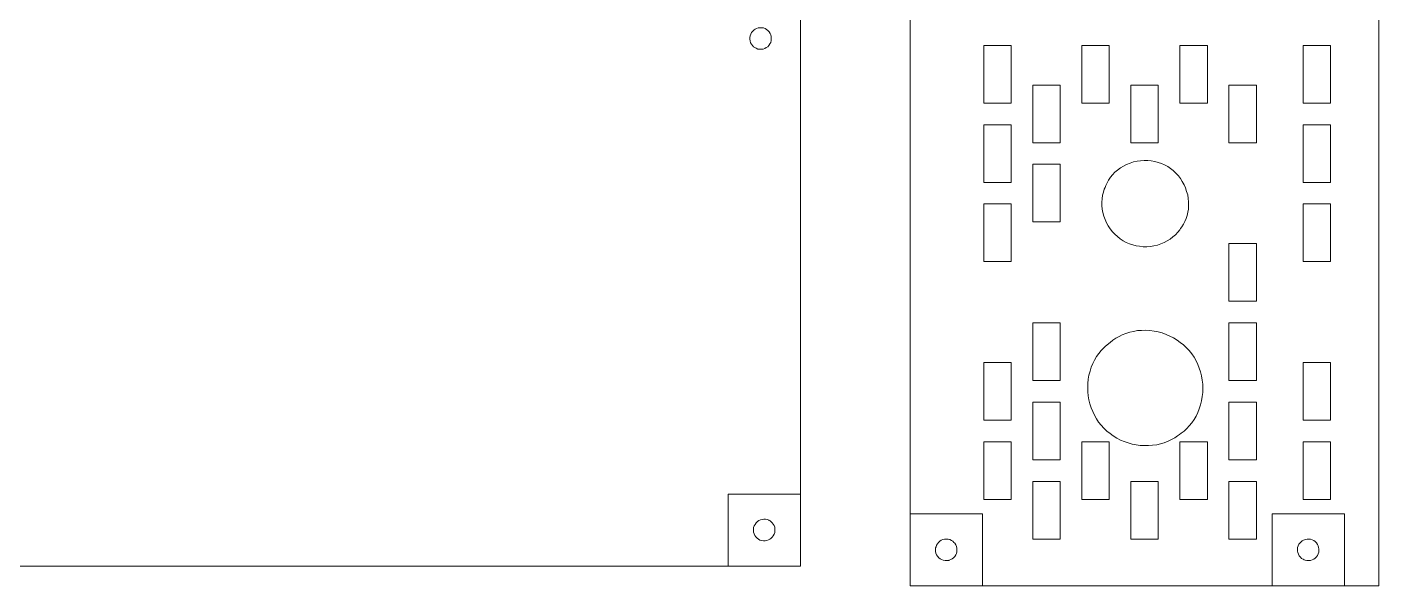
# Model space of a CAD drawing. Header units: millimetres. Extents: x -38 to 1265, y -860 to -429.
# Drawn here: x 298 to 485.5, y -750.2 to -672.7 of the extents above; entities that cross this region are included whole.
import ezdxf

# ---------------------------------------------------------------- set-up
doc = ezdxf.new("R2010")
doc.units = ezdxf.units.MM
doc.header["$MEASUREMENT"] = 0
doc.layers.add('layer 1', color=7, linetype='Continuous')

msp = doc.modelspace()

# ---------------------------------------------------------------- linework, layer by layer
at = {"layer": 'layer 1', "color": 250, "lineweight": 9}
for points, knots in [([(405.2625, -517.4875), (405.2625, -517.4875), (51.2625, -517.4875), (51.2625, -517.4875), (51.2625, -517.4875), (51.2625, -747.4875), (51.2625, -747.4875), (51.2625, -747.4875), (405.2625, -747.4875), (405.2625, -747.4875), (405.2625, -747.4875), (405.2625, -517.4875), (405.2625, -517.4875)], [0, 0, 0, 0, 0.25, 0.25, 0.25, 0.5, 0.5, 0.5, 0.75, 0.75, 0.75, 1, 1, 1, 1]), ([(420.5125, -750.2375), (420.5125, -750.2375), (485.5125, -750.2375), (485.5125, -750.2375), (485.5125, -750.2375), (485.5125, -520.2375), (485.5125, -520.2375), (485.5125, -520.2375), (420.5125, -520.2375), (420.5125, -520.2375), (420.5125, -520.2375), (420.5125, -750.2375), (420.5125, -750.2375)], [0, 0, 0, 0, 0.25, 0.25, 0.25, 0.5, 0.5, 0.5, 0.75, 0.75, 0.75, 1, 1, 1, 1]), ([(401.2375, -674.2625), (401.2375, -674.2625), (401.2375, -674.0125), (401.2375, -674.0125), (401.2375, -674.0125), (401.1624, -673.7875), (401.1624, -673.7875), (401.1624, -673.7875), (401.0625, -673.5625), (401.0625, -673.5625), (401.0625, -673.5625), (400.9375, -673.3625), (400.9375, -673.3625), (400.9375, -673.3625), (400.7624, -673.1625), (400.7624, -673.1625), (400.7624, -673.1625), (400.5874, -673.0125), (400.5874, -673.0125), (400.5874, -673.0125), (400.3625, -672.9125), (400.3625, -672.9125), (400.3625, -672.9125), (400.1375, -672.8125), (400.1375, -672.8125), (400.1375, -672.8125), (399.8875, -672.7875), (399.8875, -672.7875), (399.8875, -672.7875), (399.6375, -672.7875), (399.6375, -672.7875), (399.6375, -672.7875), (399.4125, -672.8125), (399.4125, -672.8125), (399.4125, -672.8125), (399.1625, -672.8875), (399.1625, -672.8875), (399.1625, -672.8875), (398.9874, -672.9875), (398.9874, -672.9875), (398.9874, -672.9875), (398.8375, -673.0875), (398.8375, -673.0875), (398.8375, -673.0875), (398.6625, -673.2625), (398.6625, -673.2625), (398.6625, -673.2625), (398.4875, -673.4375), (398.4875, -673.4375), (398.4875, -673.4375), (398.3874, -673.6625), (398.3874, -673.6625), (398.3874, -673.6625), (398.2875, -673.8875), (398.2875, -673.8875), (398.2875, -673.8875), (398.2625, -674.1375), (398.2625, -674.1375), (398.2625, -674.1375), (398.2625, -674.3875), (398.2625, -674.3875), (398.2625, -674.3875), (398.2875, -674.6125), (398.2875, -674.6125), (398.2875, -674.6125), (398.3625, -674.8625), (398.3625, -674.8625), (398.3625, -674.8625), (398.4875, -675.0625), (398.4875, -675.0625), (398.4875, -675.0625), (398.6125, -675.2625), (398.6125, -675.2625), (398.6125, -675.2625), (398.7874, -675.4375), (398.7874, -675.4375), (398.7874, -675.4375), (398.9625, -675.5375), (398.9625, -675.5375), (398.9625, -675.5375), (399.1375, -675.6375), (399.1375, -675.6375), (399.1375, -675.6375), (399.3625, -675.7375), (399.3625, -675.7375), (399.3625, -675.7375), (399.6125, -675.7625), (399.6125, -675.7625), (399.6125, -675.7625), (399.8625, -675.7625), (399.8625, -675.7625), (399.8625, -675.7625), (400.0875, -675.7375), (400.0875, -675.7375), (400.0875, -675.7375), (400.3375, -675.6625), (400.3375, -675.6625), (400.3375, -675.6625), (400.5375, -675.5375), (400.5375, -675.5375), (400.5375, -675.5375), (400.7375, -675.4125), (400.7375, -675.4125), (400.7375, -675.4125), (400.9125, -675.2375), (400.9125, -675.2375), (400.9125, -675.2375), (401.0375, -675.0125), (401.0375, -675.0125), (401.0375, -675.0125), (401.1624, -674.8125), (401.1624, -674.8125), (401.1624, -674.8125), (401.2125, -674.5625), (401.2125, -674.5625), (401.2125, -674.5625), (401.2375, -674.4125), (401.2375, -674.4125), (401.2375, -674.4125), (401.2375, -674.2625), (401.2375, -674.2625)], [0, 0, 0, 0, 0.025, 0.025, 0.025, 0.05, 0.05, 0.05, 0.075, 0.075, 0.075, 0.1, 0.1, 0.1, 0.125, 0.125, 0.125, 0.15, 0.15, 0.15, 0.175, 0.175, 0.175, 0.2, 0.2, 0.2, 0.225, 0.225, 0.225, 0.25, 0.25, 0.25, 0.275, 0.275, 0.275, 0.3, 0.3, 0.3, 0.325, 0.325, 0.325, 0.35, 0.35, 0.35, 0.375, 0.375, 0.375, 0.4, 0.4, 0.4, 0.425, 0.425, 0.425, 0.45, 0.45, 0.45, 0.475, 0.475, 0.475, 0.5, 0.5, 0.5, 0.525, 0.525, 0.525, 0.55, 0.55, 0.55, 0.575, 0.575, 0.575, 0.6, 0.6, 0.6, 0.625, 0.625, 0.625, 0.65, 0.65, 0.65, 0.675, 0.675, 0.675, 0.7, 0.7, 0.7, 0.725, 0.725, 0.725, 0.75, 0.75, 0.75, 0.775, 0.775, 0.775, 0.8, 0.8, 0.8, 0.825, 0.825, 0.825, 0.85, 0.85, 0.85, 0.875, 0.875, 0.875, 0.9, 0.9, 0.9, 0.925, 0.925, 0.925, 0.95, 0.95, 0.95, 0.975, 0.975, 0.975, 1, 1, 1, 1]), ([(434.5125, -683.2125), (434.5125, -683.2125), (434.5125, -675.2375), (434.5125, -675.2375), (434.5125, -675.2375), (430.7125, -675.2375), (430.7125, -675.2375), (430.7125, -675.2375), (430.7125, -675.2375), (430.7125, -675.2375), (430.7125, -675.2375), (430.7125, -683.2125), (430.7125, -683.2125), (430.7125, -683.2125), (430.7125, -683.2375), (430.7125, -683.2375), (430.7125, -683.2375), (434.4875, -683.2375), (434.4875, -683.2375), (434.4875, -683.2375), (434.5125, -683.2125), (434.5125, -683.2125)], [0, 0, 0, 0, 0.14285714, 0.14285714, 0.14285714, 0.28571429, 0.28571429, 0.28571429, 0.42857143, 0.42857143, 0.42857143, 0.57142857, 0.57142857, 0.57142857, 0.71428571, 0.71428571, 0.71428571, 0.85714286, 0.85714286, 0.85714286, 1, 1, 1, 1]), ([(444.3125, -675.2375), (444.3125, -675.2375), (444.3125, -675.2375), (444.3125, -675.2375), (444.3125, -675.2375), (444.3125, -683.2125), (444.3125, -683.2125), (444.3125, -683.2125), (444.3125, -683.2375), (444.3125, -683.2375), (444.3125, -683.2375), (448.0875, -683.2375), (448.0875, -683.2375), (448.0875, -683.2375), (448.1125, -683.2125), (448.1125, -683.2125), (448.1125, -683.2125), (448.1125, -675.2375), (448.1125, -675.2375), (448.1125, -675.2375), (444.3125, -675.2375), (444.3125, -675.2375)], [0, 0, 0, 0, 0.14285714, 0.14285714, 0.14285714, 0.28571429, 0.28571429, 0.28571429, 0.42857143, 0.42857143, 0.42857143, 0.57142857, 0.57142857, 0.57142857, 0.71428571, 0.71428571, 0.71428571, 0.85714286, 0.85714286, 0.85714286, 1, 1, 1, 1]), ([(461.7125, -675.2375), (461.7125, -675.2375), (457.9125, -675.2375), (457.9125, -675.2375), (457.9125, -675.2375), (457.9125, -675.2375), (457.9125, -675.2375), (457.9125, -675.2375), (457.9125, -683.2125), (457.9125, -683.2125), (457.9125, -683.2125), (457.9125, -683.2375), (457.9125, -683.2375), (457.9125, -683.2375), (461.6875, -683.2375), (461.6875, -683.2375), (461.6875, -683.2375), (461.7125, -683.2125), (461.7125, -683.2125), (461.7125, -683.2125), (461.7125, -675.2375), (461.7125, -675.2375)], [0, 0, 0, 0, 0.14285714, 0.14285714, 0.14285714, 0.28571429, 0.28571429, 0.28571429, 0.42857143, 0.42857143, 0.42857143, 0.57142857, 0.57142857, 0.57142857, 0.71428571, 0.71428571, 0.71428571, 0.85714286, 0.85714286, 0.85714286, 1, 1, 1, 1]), ([(478.7875, -683.2375), (478.7875, -683.2375), (478.8125, -683.2125), (478.8125, -683.2125), (478.8125, -683.2125), (478.8125, -675.2375), (478.8125, -675.2375), (478.8125, -675.2375), (475.0125, -675.2375), (475.0125, -675.2375), (475.0125, -675.2375), (475.0125, -675.2375), (475.0125, -675.2375), (475.0125, -675.2375), (475.0125, -683.2125), (475.0125, -683.2125), (475.0125, -683.2125), (475.0125, -683.2375), (475.0125, -683.2375), (475.0125, -683.2375), (478.7875, -683.2375), (478.7875, -683.2375)], [0, 0, 0, 0, 0.14285714, 0.14285714, 0.14285714, 0.28571429, 0.28571429, 0.28571429, 0.42857143, 0.42857143, 0.42857143, 0.57142857, 0.57142857, 0.57142857, 0.71428571, 0.71428571, 0.71428571, 0.85714286, 0.85714286, 0.85714286, 1, 1, 1, 1]), ([(437.5125, -680.7375), (437.5125, -680.7375), (437.5125, -680.7375), (437.5125, -680.7375), (437.5125, -680.7375), (437.5125, -688.7125), (437.5125, -688.7125), (437.5125, -688.7125), (437.5125, -688.7375), (437.5125, -688.7375), (437.5125, -688.7375), (441.3125, -688.7375), (441.3125, -688.7375), (441.3125, -688.7375), (441.3125, -680.7375), (441.3125, -680.7375), (441.3125, -680.7375), (441.2875, -680.7375), (441.2875, -680.7375), (441.2875, -680.7375), (437.5125, -680.7375), (437.5125, -680.7375)], [0, 0, 0, 0, 0.14285714, 0.14285714, 0.14285714, 0.28571429, 0.28571429, 0.28571429, 0.42857143, 0.42857143, 0.42857143, 0.57142857, 0.57142857, 0.57142857, 0.71428571, 0.71428571, 0.71428571, 0.85714286, 0.85714286, 0.85714286, 1, 1, 1, 1]), ([(454.9125, -688.7375), (454.9125, -688.7375), (454.9125, -680.7375), (454.9125, -680.7375), (454.9125, -680.7375), (454.8875, -680.7375), (454.8875, -680.7375), (454.8875, -680.7375), (451.1125, -680.7375), (451.1125, -680.7375), (451.1125, -680.7375), (451.1125, -680.7375), (451.1125, -680.7375), (451.1125, -680.7375), (451.1125, -688.7125), (451.1125, -688.7125), (451.1125, -688.7125), (451.1125, -688.7375), (451.1125, -688.7375), (451.1125, -688.7375), (454.9125, -688.7375), (454.9125, -688.7375)], [0, 0, 0, 0, 0.14285714, 0.14285714, 0.14285714, 0.28571429, 0.28571429, 0.28571429, 0.42857143, 0.42857143, 0.42857143, 0.57142857, 0.57142857, 0.57142857, 0.71428571, 0.71428571, 0.71428571, 0.85714286, 0.85714286, 0.85714286, 1, 1, 1, 1]), ([(468.5125, -680.7375), (468.5125, -680.7375), (468.4875, -680.7375), (468.4875, -680.7375), (468.4875, -680.7375), (464.7125, -680.7375), (464.7125, -680.7375), (464.7125, -680.7375), (464.7125, -680.7375), (464.7125, -680.7375), (464.7125, -680.7375), (464.7125, -688.7125), (464.7125, -688.7125), (464.7125, -688.7125), (464.7125, -688.7375), (464.7125, -688.7375), (464.7125, -688.7375), (468.5125, -688.7375), (468.5125, -688.7375), (468.5125, -688.7375), (468.5125, -680.7375), (468.5125, -680.7375)], [0, 0, 0, 0, 0.14285714, 0.14285714, 0.14285714, 0.28571429, 0.28571429, 0.28571429, 0.42857143, 0.42857143, 0.42857143, 0.57142857, 0.57142857, 0.57142857, 0.71428571, 0.71428571, 0.71428571, 0.85714286, 0.85714286, 0.85714286, 1, 1, 1, 1]), ([(430.7125, -686.2375), (430.7125, -686.2375), (430.7125, -686.2375), (430.7125, -686.2375), (430.7125, -686.2375), (430.7125, -694.2125), (430.7125, -694.2125), (430.7125, -694.2125), (430.7125, -694.2375), (430.7125, -694.2375), (430.7125, -694.2375), (434.4875, -694.2375), (434.4875, -694.2375), (434.4875, -694.2375), (434.5125, -694.2125), (434.5125, -694.2125), (434.5125, -694.2125), (434.5125, -686.2375), (434.5125, -686.2375), (434.5125, -686.2375), (430.7125, -686.2375), (430.7125, -686.2375)], [0, 0, 0, 0, 0.14285714, 0.14285714, 0.14285714, 0.28571429, 0.28571429, 0.28571429, 0.42857143, 0.42857143, 0.42857143, 0.57142857, 0.57142857, 0.57142857, 0.71428571, 0.71428571, 0.71428571, 0.85714286, 0.85714286, 0.85714286, 1, 1, 1, 1]), ([(478.7875, -694.2375), (478.7875, -694.2375), (478.8125, -694.2125), (478.8125, -694.2125), (478.8125, -694.2125), (478.8125, -686.2375), (478.8125, -686.2375), (478.8125, -686.2375), (475.0125, -686.2375), (475.0125, -686.2375), (475.0125, -686.2375), (475.0125, -686.2375), (475.0125, -686.2375), (475.0125, -686.2375), (475.0125, -694.2125), (475.0125, -694.2125), (475.0125, -694.2125), (475.0125, -694.2375), (475.0125, -694.2375), (475.0125, -694.2375), (478.7875, -694.2375), (478.7875, -694.2375)], [0, 0, 0, 0, 0.14285714, 0.14285714, 0.14285714, 0.28571429, 0.28571429, 0.28571429, 0.42857143, 0.42857143, 0.42857143, 0.57142857, 0.57142857, 0.57142857, 0.71428571, 0.71428571, 0.71428571, 0.85714286, 0.85714286, 0.85714286, 1, 1, 1, 1]), ([(437.5125, -699.7125), (437.5125, -699.7125), (437.5125, -699.7375), (437.5125, -699.7375), (437.5125, -699.7375), (441.3125, -699.7375), (441.3125, -699.7375), (441.3125, -699.7375), (441.3125, -691.7375), (441.3125, -691.7375), (441.3125, -691.7375), (441.2875, -691.7375), (441.2875, -691.7375), (441.2875, -691.7375), (437.5125, -691.7375), (437.5125, -691.7375), (437.5125, -691.7375), (437.5125, -691.7375), (437.5125, -691.7375), (437.5125, -691.7375), (437.5125, -699.7125), (437.5125, -699.7125)], [0, 0, 0, 0, 0.14285714, 0.14285714, 0.14285714, 0.28571429, 0.28571429, 0.28571429, 0.42857143, 0.42857143, 0.42857143, 0.57142857, 0.57142857, 0.57142857, 0.71428571, 0.71428571, 0.71428571, 0.85714286, 0.85714286, 0.85714286, 1, 1, 1, 1]), ([(458.1625, -700.3875), (458.1625, -700.3875), (458.3875, -700.0375), (458.3875, -700.0375), (458.3875, -700.0375), (458.5875, -699.6625), (458.5875, -699.6625), (458.5875, -699.6625), (458.7625, -699.2625), (458.7625, -699.2625), (458.7625, -699.2625), (458.9125, -698.8375), (458.9125, -698.8375), (458.9125, -698.8375), (459.0125, -698.3875), (459.0125, -698.3875), (459.0125, -698.3875), (459.0875, -697.9375), (459.0875, -697.9375), (459.0875, -697.9375), (459.1125, -697.4625), (459.1125, -697.4625), (459.1125, -697.4625), (459.1125, -696.9625), (459.1125, -696.9625), (459.1125, -696.9625), (459.0625, -696.4625), (459.0625, -696.4625), (459.0625, -696.4625), (458.9875, -695.9875), (458.9875, -695.9875), (458.9875, -695.9875), (458.8375, -695.4875), (458.8375, -695.4875), (458.8375, -695.4875), (458.6875, -695.0125), (458.6875, -695.0125), (458.6875, -695.0125), (458.4875, -694.5625), (458.4875, -694.5625), (458.4875, -694.5625), (458.2375, -694.1125), (458.2375, -694.1125), (458.2375, -694.1125), (457.9875, -693.7125), (457.9875, -693.7125), (457.9875, -693.7125), (457.6875, -693.3125), (457.6875, -693.3125), (457.6875, -693.3125), (457.3375, -692.9625), (457.3375, -692.9625), (457.3375, -692.9625), (456.9875, -692.6125), (456.9875, -692.6125), (456.9875, -692.6125), (456.6125, -692.3125), (456.6125, -692.3125), (456.6125, -692.3125), (456.2125, -692.0375), (456.2125, -692.0375), (456.2125, -692.0375), (455.7875, -691.8125), (455.7875, -691.8125), (455.7875, -691.8125), (455.3375, -691.6125), (455.3375, -691.6125), (455.3375, -691.6125), (454.8875, -691.4625), (454.8875, -691.4625), (454.8875, -691.4625), (454.4125, -691.3375), (454.4125, -691.3375), (454.4125, -691.3375), (453.9375, -691.2375), (453.9375, -691.2375), (453.9375, -691.2375), (453.4375, -691.1875), (453.4375, -691.1875), (453.4375, -691.1875), (452.9625, -691.1875), (452.9625, -691.1875), (452.9625, -691.1875), (452.4625, -691.2375), (452.4625, -691.2375), (452.4625, -691.2375), (451.9625, -691.3125), (451.9625, -691.3125), (451.9625, -691.3125), (451.4625, -691.4125), (451.4625, -691.4125), (451.4625, -691.4125), (450.9875, -691.5625), (450.9875, -691.5625), (450.9875, -691.5625), (450.5125, -691.7625), (450.5125, -691.7625), (450.5125, -691.7625), (450.0875, -691.9875), (450.0875, -691.9875), (450.0875, -691.9875), (449.6625, -692.2375), (449.6625, -692.2375), (449.6625, -692.2375), (449.2625, -692.5375), (449.2625, -692.5375), (449.2625, -692.5375), (448.8875, -692.8375), (448.8875, -692.8375), (448.8875, -692.8375), (448.5625, -693.1875), (448.5625, -693.1875), (448.5625, -693.1875), (448.2625, -693.5375), (448.2625, -693.5375), (448.2625, -693.5375), (448.0125, -693.9125), (448.0125, -693.9125), (448.0125, -693.9125), (447.8125, -694.2875), (447.8125, -694.2875), (447.8125, -694.2875), (447.6375, -694.6875), (447.6375, -694.6875), (447.6375, -694.6875), (447.5375, -694.9375), (447.5375, -694.9375), (447.5375, -694.9375), (447.4125, -695.1875), (447.4125, -695.1875), (447.4125, -695.1875), (447.2875, -695.6125), (447.2875, -695.6125), (447.2875, -695.6125), (447.1875, -696.0375), (447.1875, -696.0375), (447.1875, -696.0375), (447.1125, -696.5125), (447.1125, -696.5125), (447.1125, -696.5125), (447.0875, -696.9875), (447.0875, -696.9875), (447.0875, -696.9875), (447.0875, -697.4625), (447.0875, -697.4625), (447.0875, -697.4625), (447.1375, -697.9625), (447.1375, -697.9625), (447.1375, -697.9625), (447.2375, -698.4375), (447.2375, -698.4375), (447.2375, -698.4375), (447.3625, -698.9125), (447.3625, -698.9125), (447.3625, -698.9125), (447.5375, -699.3875), (447.5375, -699.3875), (447.5375, -699.3875), (447.7375, -699.8375), (447.7375, -699.8375), (447.7375, -699.8375), (447.9625, -700.2625), (447.9625, -700.2625), (447.9625, -700.2625), (448.2375, -700.6875), (448.2375, -700.6875), (448.2375, -700.6875), (448.5375, -701.0875), (448.5375, -701.0875), (448.5375, -701.0875), (448.8875, -701.4375), (448.8875, -701.4375), (448.8875, -701.4375), (449.2375, -701.7625), (449.2375, -701.7625), (449.2375, -701.7625), (449.6375, -702.0625), (449.6375, -702.0625), (449.6375, -702.0625), (450.0375, -702.3375), (450.0375, -702.3375), (450.0375, -702.3375), (450.4625, -702.5625), (450.4625, -702.5625), (450.4625, -702.5625), (450.9125, -702.7625), (450.9125, -702.7625), (450.9125, -702.7625), (451.3625, -702.9125), (451.3625, -702.9125), (451.3625, -702.9125), (451.8375, -703.0375), (451.8375, -703.0375), (451.8375, -703.0375), (452.3125, -703.1125), (452.3125, -703.1125), (452.3125, -703.1125), (452.8125, -703.1625), (452.8125, -703.1625), (452.8125, -703.1625), (453.3125, -703.1625), (453.3125, -703.1625), (453.3125, -703.1625), (453.8125, -703.1375), (453.8125, -703.1375), (453.8125, -703.1375), (454.2875, -703.0375), (454.2875, -703.0375), (454.2875, -703.0375), (454.7875, -702.9375), (454.7875, -702.9375), (454.7875, -702.9375), (455.2625, -702.7875), (455.2625, -702.7875), (455.2625, -702.7875), (455.7125, -702.5875), (455.7125, -702.5875), (455.7125, -702.5875), (456.1375, -702.3625), (456.1375, -702.3625), (456.1375, -702.3625), (456.5625, -702.1125), (456.5625, -702.1125), (456.5625, -702.1125), (456.9375, -701.8125), (456.9375, -701.8125), (456.9375, -701.8125), (457.2875, -701.5125), (457.2875, -701.5125), (457.2875, -701.5125), (457.6125, -701.1625), (457.6125, -701.1625), (457.6125, -701.1625), (457.8875, -700.8125), (457.8875, -700.8125), (457.8875, -700.8125), (457.9875, -700.6625), (457.9875, -700.6625), (457.9875, -700.6625), (458.1625, -700.3875), (458.1625, -700.3875)], [0, 0, 0, 0, 0.0125, 0.0125, 0.0125, 0.025, 0.025, 0.025, 0.0375, 0.0375, 0.0375, 0.05, 0.05, 0.05, 0.0625, 0.0625, 0.0625, 0.075, 0.075, 0.075, 0.0875, 0.0875, 0.0875, 0.1, 0.1, 0.1, 0.1125, 0.1125, 0.1125, 0.125, 0.125, 0.125, 0.1375, 0.1375, 0.1375, 0.15, 0.15, 0.15, 0.1625, 0.1625, 0.1625, 0.175, 0.175, 0.175, 0.1875, 0.1875, 0.1875, 0.2, 0.2, 0.2, 0.2125, 0.2125, 0.2125, 0.225, 0.225, 0.225, 0.2375, 0.2375, 0.2375, 0.25, 0.25, 0.25, 0.2625, 0.2625, 0.2625, 0.275, 0.275, 0.275, 0.2875, 0.2875, 0.2875, 0.3, 0.3, 0.3, 0.3125, 0.3125, 0.3125, 0.325, 0.325, 0.325, 0.3375, 0.3375, 0.3375, 0.35, 0.35, 0.35, 0.3625, 0.3625, 0.3625, 0.375, 0.375, 0.375, 0.3875, 0.3875, 0.3875, 0.4, 0.4, 0.4, 0.4125, 0.4125, 0.4125, 0.425, 0.425, 0.425, 0.4375, 0.4375, 0.4375, 0.45, 0.45, 0.45, 0.4625, 0.4625, 0.4625, 0.475, 0.475, 0.475, 0.4875, 0.4875, 0.4875, 0.5, 0.5, 0.5, 0.5125, 0.5125, 0.5125, 0.525, 0.525, 0.525, 0.5375, 0.5375, 0.5375, 0.55, 0.55, 0.55, 0.5625, 0.5625, 0.5625, 0.575, 0.575, 0.575, 0.5875, 0.5875, 0.5875, 0.6, 0.6, 0.6, 0.6125, 0.6125, 0.6125, 0.625, 0.625, 0.625, 0.6375, 0.6375, 0.6375, 0.65, 0.65, 0.65, 0.6625, 0.6625, 0.6625, 0.675, 0.675, 0.675, 0.6875, 0.6875, 0.6875, 0.7, 0.7, 0.7, 0.7125, 0.7125, 0.7125, 0.725, 0.725, 0.725, 0.7375, 0.7375, 0.7375, 0.75, 0.75, 0.75, 0.7625, 0.7625, 0.7625, 0.775, 0.775, 0.775, 0.7875, 0.7875, 0.7875, 0.8, 0.8, 0.8, 0.8125, 0.8125, 0.8125, 0.825, 0.825, 0.825, 0.8375, 0.8375, 0.8375, 0.85, 0.85, 0.85, 0.8625, 0.8625, 0.8625, 0.875, 0.875, 0.875, 0.8875, 0.8875, 0.8875, 0.9, 0.9, 0.9, 0.9125, 0.9125, 0.9125, 0.925, 0.925, 0.925, 0.9375, 0.9375, 0.9375, 0.95, 0.95, 0.95, 0.9625, 0.9625, 0.9625, 0.975, 0.975, 0.975, 0.9875, 0.9875, 0.9875, 1, 1, 1, 1]), ([(434.5125, -697.2375), (434.5125, -697.2375), (430.7125, -697.2375), (430.7125, -697.2375), (430.7125, -697.2375), (430.7125, -697.2375), (430.7125, -697.2375), (430.7125, -697.2375), (430.7125, -705.2125), (430.7125, -705.2125), (430.7125, -705.2125), (430.7125, -705.2375), (430.7125, -705.2375), (430.7125, -705.2375), (434.4875, -705.2375), (434.4875, -705.2375), (434.4875, -705.2375), (434.5125, -705.2125), (434.5125, -705.2125), (434.5125, -705.2125), (434.5125, -697.2375), (434.5125, -697.2375)], [0, 0, 0, 0, 0.14285714, 0.14285714, 0.14285714, 0.28571429, 0.28571429, 0.28571429, 0.42857143, 0.42857143, 0.42857143, 0.57142857, 0.57142857, 0.57142857, 0.71428571, 0.71428571, 0.71428571, 0.85714286, 0.85714286, 0.85714286, 1, 1, 1, 1]), ([(478.8125, -705.2125), (478.8125, -705.2125), (478.8125, -697.2375), (478.8125, -697.2375), (478.8125, -697.2375), (475.0125, -697.2375), (475.0125, -697.2375), (475.0125, -697.2375), (475.0125, -697.2375), (475.0125, -697.2375), (475.0125, -697.2375), (475.0125, -705.2125), (475.0125, -705.2125), (475.0125, -705.2125), (475.0125, -705.2375), (475.0125, -705.2375), (475.0125, -705.2375), (478.7875, -705.2375), (478.7875, -705.2375), (478.7875, -705.2375), (478.8125, -705.2125), (478.8125, -705.2125)], [0, 0, 0, 0, 0.14285714, 0.14285714, 0.14285714, 0.28571429, 0.28571429, 0.28571429, 0.42857143, 0.42857143, 0.42857143, 0.57142857, 0.57142857, 0.57142857, 0.71428571, 0.71428571, 0.71428571, 0.85714286, 0.85714286, 0.85714286, 1, 1, 1, 1]), ([(464.7125, -710.7125), (464.7125, -710.7125), (464.7125, -710.7375), (464.7125, -710.7375), (464.7125, -710.7375), (468.5125, -710.7375), (468.5125, -710.7375), (468.5125, -710.7375), (468.5125, -702.7375), (468.5125, -702.7375), (468.5125, -702.7375), (468.4875, -702.7375), (468.4875, -702.7375), (468.4875, -702.7375), (464.7125, -702.7375), (464.7125, -702.7375), (464.7125, -702.7375), (464.7125, -702.7375), (464.7125, -702.7375), (464.7125, -702.7375), (464.7125, -710.7125), (464.7125, -710.7125)], [0, 0, 0, 0, 0.14285714, 0.14285714, 0.14285714, 0.28571429, 0.28571429, 0.28571429, 0.42857143, 0.42857143, 0.42857143, 0.57142857, 0.57142857, 0.57142857, 0.71428571, 0.71428571, 0.71428571, 0.85714286, 0.85714286, 0.85714286, 1, 1, 1, 1]), ([(441.3125, -721.7375), (441.3125, -721.7375), (441.3125, -713.7375), (441.3125, -713.7375), (441.3125, -713.7375), (441.2875, -713.7375), (441.2875, -713.7375), (441.2875, -713.7375), (437.5125, -713.7375), (437.5125, -713.7375), (437.5125, -713.7375), (437.5125, -713.7375), (437.5125, -713.7375), (437.5125, -713.7375), (437.5125, -721.7125), (437.5125, -721.7125), (437.5125, -721.7125), (437.5125, -721.7375), (437.5125, -721.7375), (437.5125, -721.7375), (441.3125, -721.7375), (441.3125, -721.7375)], [0, 0, 0, 0, 0.14285714, 0.14285714, 0.14285714, 0.28571429, 0.28571429, 0.28571429, 0.42857143, 0.42857143, 0.42857143, 0.57142857, 0.57142857, 0.57142857, 0.71428571, 0.71428571, 0.71428571, 0.85714286, 0.85714286, 0.85714286, 1, 1, 1, 1]), ([(464.7125, -713.7375), (464.7125, -713.7375), (464.7125, -721.7125), (464.7125, -721.7125), (464.7125, -721.7125), (464.7125, -721.7375), (464.7125, -721.7375), (464.7125, -721.7375), (468.5125, -721.7375), (468.5125, -721.7375), (468.5125, -721.7375), (468.5125, -713.7375), (468.5125, -713.7375), (468.5125, -713.7375), (468.4875, -713.7375), (468.4875, -713.7375), (468.4875, -713.7375), (464.7125, -713.7375), (464.7125, -713.7375), (464.7125, -713.7375), (464.7125, -713.7375), (464.7125, -713.7375)], [0, 0, 0, 0, 0.14285714, 0.14285714, 0.14285714, 0.28571429, 0.28571429, 0.28571429, 0.42857143, 0.42857143, 0.42857143, 0.57142857, 0.57142857, 0.57142857, 0.71428571, 0.71428571, 0.71428571, 0.85714286, 0.85714286, 0.85714286, 1, 1, 1, 1]), ([(448.2125, -716.4375), (448.2125, -716.4375), (448.5875, -716.1375), (448.5875, -716.1375), (448.5875, -716.1375), (449.0125, -715.8625), (449.0125, -715.8625), (449.0125, -715.8625), (449.4625, -715.6125), (449.4625, -715.6125), (449.4625, -715.6125), (449.9125, -715.3875), (449.9125, -715.3875), (449.9125, -715.3875), (450.4125, -715.1875), (450.4125, -715.1875), (450.4125, -715.1875), (450.9375, -715.0375), (450.9375, -715.0375), (450.9375, -715.0375), (451.4875, -714.9125), (451.4875, -714.9125), (451.4875, -714.9125), (452.0375, -714.8125), (452.0375, -714.8125), (452.0375, -714.8125), (452.5875, -714.7875), (452.5875, -714.7875), (452.5875, -714.7875), (453.1625, -714.7625), (453.1625, -714.7625), (453.1625, -714.7625), (453.7375, -714.8125), (453.7375, -714.8125), (453.7375, -714.8125), (454.3125, -714.8875), (454.3125, -714.8875), (454.3125, -714.8875), (454.8875, -714.9875), (454.8875, -714.9875), (454.8875, -714.9875), (455.4375, -715.1375), (455.4375, -715.1375), (455.4375, -715.1375), (455.9875, -715.3375), (455.9875, -715.3375), (455.9875, -715.3375), (456.5125, -715.5625), (456.5125, -715.5625), (456.5125, -715.5625), (457.0125, -715.8125), (457.0125, -715.8125), (457.0125, -715.8125), (457.5125, -716.1125), (457.5125, -716.1125), (457.5125, -716.1125), (457.9625, -716.4375), (457.9625, -716.4375), (457.9625, -716.4375), (458.4125, -716.7875), (458.4125, -716.7875), (458.4125, -716.7875), (458.8125, -717.1875), (458.8125, -717.1875), (458.8125, -717.1875), (459.1875, -717.5875), (459.1875, -717.5875), (459.1875, -717.5875), (459.5375, -718.0375), (459.5375, -718.0375), (459.5375, -718.0375), (459.8625, -718.4875), (459.8625, -718.4875), (459.8625, -718.4875), (460.1375, -718.9875), (460.1375, -718.9875), (460.1375, -718.9875), (460.3875, -719.4875), (460.3875, -719.4875), (460.3875, -719.4875), (460.5875, -720.0125), (460.5875, -720.0125), (460.5875, -720.0125), (460.7625, -720.5375), (460.7625, -720.5375), (460.7625, -720.5375), (460.9125, -721.0875), (460.9125, -721.0875), (460.9125, -721.0875), (461.0125, -721.6625), (461.0125, -721.6625), (461.0125, -721.6625), (461.0625, -722.2375), (461.0625, -722.2375), (461.0625, -722.2375), (461.0875, -722.8125), (461.0875, -722.8125), (461.0875, -722.8125), (461.0625, -723.3875), (461.0625, -723.3875), (461.0625, -723.3875), (461.0125, -723.9625), (461.0125, -723.9625), (461.0125, -723.9625), (460.9125, -724.5375), (460.9125, -724.5375), (460.9125, -724.5375), (460.7625, -725.0875), (460.7625, -725.0875), (460.7625, -725.0875), (460.5875, -725.6375), (460.5875, -725.6375), (460.5875, -725.6375), (460.3875, -726.1625), (460.3875, -726.1625), (460.3875, -726.1625), (460.1375, -726.6625), (460.1375, -726.6625), (460.1375, -726.6625), (459.8625, -727.1375), (459.8625, -727.1375), (459.8625, -727.1375), (459.5375, -727.5875), (459.5375, -727.5875), (459.5375, -727.5875), (459.2125, -728.0125), (459.2125, -728.0125), (459.2125, -728.0125), (458.8625, -728.3875), (458.8625, -728.3875), (458.8625, -728.3875), (458.4875, -728.7375), (458.4875, -728.7375), (458.4875, -728.7375), (458.0875, -729.0375), (458.0875, -729.0375), (458.0875, -729.0375), (457.8375, -729.2375), (457.8375, -729.2375), (457.8375, -729.2375), (457.5875, -729.4125), (457.5875, -729.4125), (457.5875, -729.4125), (457.1875, -729.6875), (457.1875, -729.6875), (457.1875, -729.6875), (456.7375, -729.9375), (456.7375, -729.9375), (456.7375, -729.9375), (456.2625, -730.1625), (456.2625, -730.1625), (456.2625, -730.1625), (455.7375, -730.3625), (455.7375, -730.3625), (455.7375, -730.3625), (455.2125, -730.5125), (455.2125, -730.5125), (455.2125, -730.5125), (454.6875, -730.6375), (454.6875, -730.6375), (454.6875, -730.6375), (454.1125, -730.7125), (454.1125, -730.7125), (454.1125, -730.7125), (453.5625, -730.7625), (453.5625, -730.7625), (453.5625, -730.7625), (452.9875, -730.7625), (452.9875, -730.7625), (452.9875, -730.7625), (452.4125, -730.7375), (452.4125, -730.7375), (452.4125, -730.7375), (451.8375, -730.6625), (451.8375, -730.6625), (451.8375, -730.6625), (451.2625, -730.5625), (451.2625, -730.5625), (451.2625, -730.5625), (450.7125, -730.3875), (450.7125, -730.3875), (450.7125, -730.3875), (450.1875, -730.2125), (450.1875, -730.2125), (450.1875, -730.2125), (449.6625, -729.9875), (449.6625, -729.9875), (449.6625, -729.9875), (449.1625, -729.7125), (449.1625, -729.7125), (449.1625, -729.7125), (448.6625, -729.4125), (448.6625, -729.4125), (448.6625, -729.4125), (448.2125, -729.0875), (448.2125, -729.0875), (448.2125, -729.0875), (447.7625, -728.7375), (447.7625, -728.7375), (447.7625, -728.7375), (447.3625, -728.3625), (447.3625, -728.3625), (447.3625, -728.3625), (446.9875, -727.9375), (446.9875, -727.9375), (446.9875, -727.9375), (446.6375, -727.4875), (446.6375, -727.4875), (446.6375, -727.4875), (446.3375, -727.0375), (446.3375, -727.0375), (446.3375, -727.0375), (446.0625, -726.5375), (446.0625, -726.5375), (446.0625, -726.5375), (445.8125, -726.0375), (445.8125, -726.0375), (445.8125, -726.0375), (445.5875, -725.5125), (445.5875, -725.5125), (445.5875, -725.5125), (445.4125, -724.9625), (445.4125, -724.9625), (445.4125, -724.9625), (445.2875, -724.4125), (445.2875, -724.4125), (445.2875, -724.4125), (445.1875, -723.8625), (445.1875, -723.8625), (445.1875, -723.8625), (445.1375, -723.2875), (445.1375, -723.2875), (445.1375, -723.2875), (445.1125, -722.7125), (445.1125, -722.7125), (445.1125, -722.7125), (445.1375, -722.1375), (445.1375, -722.1375), (445.1375, -722.1375), (445.1875, -721.5625), (445.1875, -721.5625), (445.1875, -721.5625), (445.2875, -720.9875), (445.2875, -720.9875), (445.2875, -720.9875), (445.4375, -720.4375), (445.4375, -720.4375), (445.4375, -720.4375), (445.6125, -719.8875), (445.6125, -719.8875), (445.6125, -719.8875), (445.8125, -719.3625), (445.8125, -719.3625), (445.8125, -719.3625), (446.0625, -718.8875), (446.0625, -718.8875), (446.0625, -718.8875), (446.3375, -718.4125), (446.3375, -718.4125), (446.3375, -718.4125), (446.6625, -717.9875), (446.6625, -717.9875), (446.6625, -717.9875), (446.9875, -717.5625), (446.9875, -717.5625), (446.9875, -717.5625), (447.3375, -717.2125), (447.3375, -717.2125), (447.3375, -717.2125), (447.5875, -716.9875), (447.5875, -716.9875), (447.5875, -716.9875), (448.2125, -716.4375), (448.2125, -716.4375)], [0, 0, 0, 0, 0.01098901, 0.01098901, 0.01098901, 0.02197802, 0.02197802, 0.02197802, 0.03296703, 0.03296703, 0.03296703, 0.04395604, 0.04395604, 0.04395604, 0.05494505, 0.05494505, 0.05494505, 0.06593407, 0.06593407, 0.06593407, 0.07692308, 0.07692308, 0.07692308, 0.08791209, 0.08791209, 0.08791209, 0.0989011, 0.0989011, 0.0989011, 0.10989011, 0.10989011, 0.10989011, 0.12087912, 0.12087912, 0.12087912, 0.13186813, 0.13186813, 0.13186813, 0.14285714, 0.14285714, 0.14285714, 0.15384615, 0.15384615, 0.15384615, 0.16483516, 0.16483516, 0.16483516, 0.17582418, 0.17582418, 0.17582418, 0.18681319, 0.18681319, 0.18681319, 0.1978022, 0.1978022, 0.1978022, 0.20879121, 0.20879121, 0.20879121, 0.21978022, 0.21978022, 0.21978022, 0.23076923, 0.23076923, 0.23076923, 0.24175824, 0.24175824, 0.24175824, 0.25274725, 0.25274725, 0.25274725, 0.26373626, 0.26373626, 0.26373626, 0.27472527, 0.27472527, 0.27472527, 0.28571429, 0.28571429, 0.28571429, 0.2967033, 0.2967033, 0.2967033, 0.30769231, 0.30769231, 0.30769231, 0.31868132, 0.31868132, 0.31868132, 0.32967033, 0.32967033, 0.32967033, 0.34065934, 0.34065934, 0.34065934, 0.35164835, 0.35164835, 0.35164835, 0.36263736, 0.36263736, 0.36263736, 0.37362637, 0.37362637, 0.37362637, 0.38461538, 0.38461538, 0.38461538, 0.3956044, 0.3956044, 0.3956044, 0.40659341, 0.40659341, 0.40659341, 0.41758242, 0.41758242, 0.41758242, 0.42857143, 0.42857143, 0.42857143, 0.43956044, 0.43956044, 0.43956044, 0.45054945, 0.45054945, 0.45054945, 0.46153846, 0.46153846, 0.46153846, 0.47252747, 0.47252747, 0.47252747, 0.48351648, 0.48351648, 0.48351648, 0.49450549, 0.49450549, 0.49450549, 0.50549451, 0.50549451, 0.50549451, 0.51648352, 0.51648352, 0.51648352, 0.52747253, 0.52747253, 0.52747253, 0.53846154, 0.53846154, 0.53846154, 0.54945055, 0.54945055, 0.54945055, 0.56043956, 0.56043956, 0.56043956, 0.57142857, 0.57142857, 0.57142857, 0.58241758, 0.58241758, 0.58241758, 0.59340659, 0.59340659, 0.59340659, 0.6043956, 0.6043956, 0.6043956, 0.61538462, 0.61538462, 0.61538462, 0.62637363, 0.62637363, 0.62637363, 0.63736264, 0.63736264, 0.63736264, 0.64835165, 0.64835165, 0.64835165, 0.65934066, 0.65934066, 0.65934066, 0.67032967, 0.67032967, 0.67032967, 0.68131868, 0.68131868, 0.68131868, 0.69230769, 0.69230769, 0.69230769, 0.7032967, 0.7032967, 0.7032967, 0.71428571, 0.71428571, 0.71428571, 0.72527473, 0.72527473, 0.72527473, 0.73626374, 0.73626374, 0.73626374, 0.74725275, 0.74725275, 0.74725275, 0.75824176, 0.75824176, 0.75824176, 0.76923077, 0.76923077, 0.76923077, 0.78021978, 0.78021978, 0.78021978, 0.79120879, 0.79120879, 0.79120879, 0.8021978, 0.8021978, 0.8021978, 0.81318681, 0.81318681, 0.81318681, 0.82417582, 0.82417582, 0.82417582, 0.83516484, 0.83516484, 0.83516484, 0.84615385, 0.84615385, 0.84615385, 0.85714286, 0.85714286, 0.85714286, 0.86813187, 0.86813187, 0.86813187, 0.87912088, 0.87912088, 0.87912088, 0.89010989, 0.89010989, 0.89010989, 0.9010989, 0.9010989, 0.9010989, 0.91208791, 0.91208791, 0.91208791, 0.92307692, 0.92307692, 0.92307692, 0.93406593, 0.93406593, 0.93406593, 0.94505495, 0.94505495, 0.94505495, 0.95604396, 0.95604396, 0.95604396, 0.96703297, 0.96703297, 0.96703297, 0.97802198, 0.97802198, 0.97802198, 0.98901099, 0.98901099, 0.98901099, 1, 1, 1, 1]), ([(434.5125, -719.2375), (434.5125, -719.2375), (430.7125, -719.2375), (430.7125, -719.2375), (430.7125, -719.2375), (430.7125, -719.2375), (430.7125, -719.2375), (430.7125, -719.2375), (430.7125, -727.2125), (430.7125, -727.2125), (430.7125, -727.2125), (430.7125, -727.2375), (430.7125, -727.2375), (430.7125, -727.2375), (434.4875, -727.2375), (434.4875, -727.2375), (434.4875, -727.2375), (434.5125, -727.2125), (434.5125, -727.2125), (434.5125, -727.2125), (434.5125, -719.2375), (434.5125, -719.2375)], [0, 0, 0, 0, 0.14285714, 0.14285714, 0.14285714, 0.28571429, 0.28571429, 0.28571429, 0.42857143, 0.42857143, 0.42857143, 0.57142857, 0.57142857, 0.57142857, 0.71428571, 0.71428571, 0.71428571, 0.85714286, 0.85714286, 0.85714286, 1, 1, 1, 1]), ([(478.8125, -727.2125), (478.8125, -727.2125), (478.8125, -719.2375), (478.8125, -719.2375), (478.8125, -719.2375), (475.0125, -719.2375), (475.0125, -719.2375), (475.0125, -719.2375), (475.0125, -719.2375), (475.0125, -719.2375), (475.0125, -719.2375), (475.0125, -727.2125), (475.0125, -727.2125), (475.0125, -727.2125), (475.0125, -727.2375), (475.0125, -727.2375), (475.0125, -727.2375), (478.7875, -727.2375), (478.7875, -727.2375), (478.7875, -727.2375), (478.8125, -727.2125), (478.8125, -727.2125)], [0, 0, 0, 0, 0.14285714, 0.14285714, 0.14285714, 0.28571429, 0.28571429, 0.28571429, 0.42857143, 0.42857143, 0.42857143, 0.57142857, 0.57142857, 0.57142857, 0.71428571, 0.71428571, 0.71428571, 0.85714286, 0.85714286, 0.85714286, 1, 1, 1, 1]), ([(441.3125, -724.7375), (441.3125, -724.7375), (441.2875, -724.7375), (441.2875, -724.7375), (441.2875, -724.7375), (437.5125, -724.7375), (437.5125, -724.7375), (437.5125, -724.7375), (437.5125, -724.7375), (437.5125, -724.7375), (437.5125, -724.7375), (437.5125, -732.7125), (437.5125, -732.7125), (437.5125, -732.7125), (437.5125, -732.7375), (437.5125, -732.7375), (437.5125, -732.7375), (441.3125, -732.7375), (441.3125, -732.7375), (441.3125, -732.7375), (441.3125, -724.7375), (441.3125, -724.7375)], [0, 0, 0, 0, 0.14285714, 0.14285714, 0.14285714, 0.28571429, 0.28571429, 0.28571429, 0.42857143, 0.42857143, 0.42857143, 0.57142857, 0.57142857, 0.57142857, 0.71428571, 0.71428571, 0.71428571, 0.85714286, 0.85714286, 0.85714286, 1, 1, 1, 1]), ([(464.7125, -724.7375), (464.7125, -724.7375), (464.7125, -732.7125), (464.7125, -732.7125), (464.7125, -732.7125), (464.7125, -732.7375), (464.7125, -732.7375), (464.7125, -732.7375), (468.5125, -732.7375), (468.5125, -732.7375), (468.5125, -732.7375), (468.5125, -724.7375), (468.5125, -724.7375), (468.5125, -724.7375), (468.4875, -724.7375), (468.4875, -724.7375), (468.4875, -724.7375), (464.7125, -724.7375), (464.7125, -724.7375), (464.7125, -724.7375), (464.7125, -724.7375), (464.7125, -724.7375)], [0, 0, 0, 0, 0.14285714, 0.14285714, 0.14285714, 0.28571429, 0.28571429, 0.28571429, 0.42857143, 0.42857143, 0.42857143, 0.57142857, 0.57142857, 0.57142857, 0.71428571, 0.71428571, 0.71428571, 0.85714286, 0.85714286, 0.85714286, 1, 1, 1, 1]), ([(434.5125, -738.2125), (434.5125, -738.2125), (434.5125, -730.2375), (434.5125, -730.2375), (434.5125, -730.2375), (430.7125, -730.2375), (430.7125, -730.2375), (430.7125, -730.2375), (430.7125, -730.2375), (430.7125, -730.2375), (430.7125, -730.2375), (430.7125, -738.2125), (430.7125, -738.2125), (430.7125, -738.2125), (430.7125, -738.2375), (430.7125, -738.2375), (430.7125, -738.2375), (434.4875, -738.2375), (434.4875, -738.2375), (434.4875, -738.2375), (434.5125, -738.2125), (434.5125, -738.2125)], [0, 0, 0, 0, 0.14285714, 0.14285714, 0.14285714, 0.28571429, 0.28571429, 0.28571429, 0.42857143, 0.42857143, 0.42857143, 0.57142857, 0.57142857, 0.57142857, 0.71428571, 0.71428571, 0.71428571, 0.85714286, 0.85714286, 0.85714286, 1, 1, 1, 1]), ([(448.1125, -738.2125), (448.1125, -738.2125), (448.1125, -730.2375), (448.1125, -730.2375), (448.1125, -730.2375), (444.3125, -730.2375), (444.3125, -730.2375), (444.3125, -730.2375), (444.3125, -730.2375), (444.3125, -730.2375), (444.3125, -730.2375), (444.3125, -738.2125), (444.3125, -738.2125), (444.3125, -738.2125), (444.3125, -738.2375), (444.3125, -738.2375), (444.3125, -738.2375), (448.0875, -738.2375), (448.0875, -738.2375), (448.0875, -738.2375), (448.1125, -738.2125), (448.1125, -738.2125)], [0, 0, 0, 0, 0.14285714, 0.14285714, 0.14285714, 0.28571429, 0.28571429, 0.28571429, 0.42857143, 0.42857143, 0.42857143, 0.57142857, 0.57142857, 0.57142857, 0.71428571, 0.71428571, 0.71428571, 0.85714286, 0.85714286, 0.85714286, 1, 1, 1, 1]), ([(457.9125, -730.2375), (457.9125, -730.2375), (457.9125, -730.2375), (457.9125, -730.2375), (457.9125, -730.2375), (457.9125, -738.2125), (457.9125, -738.2125), (457.9125, -738.2125), (457.9125, -738.2375), (457.9125, -738.2375), (457.9125, -738.2375), (461.6875, -738.2375), (461.6875, -738.2375), (461.6875, -738.2375), (461.7125, -738.2125), (461.7125, -738.2125), (461.7125, -738.2125), (461.7125, -730.2375), (461.7125, -730.2375), (461.7125, -730.2375), (457.9125, -730.2375), (457.9125, -730.2375)], [0, 0, 0, 0, 0.14285714, 0.14285714, 0.14285714, 0.28571429, 0.28571429, 0.28571429, 0.42857143, 0.42857143, 0.42857143, 0.57142857, 0.57142857, 0.57142857, 0.71428571, 0.71428571, 0.71428571, 0.85714286, 0.85714286, 0.85714286, 1, 1, 1, 1]), ([(478.7875, -738.2375), (478.7875, -738.2375), (478.8125, -738.2125), (478.8125, -738.2125), (478.8125, -738.2125), (478.8125, -730.2375), (478.8125, -730.2375), (478.8125, -730.2375), (475.0125, -730.2375), (475.0125, -730.2375), (475.0125, -730.2375), (475.0125, -730.2375), (475.0125, -730.2375), (475.0125, -730.2375), (475.0125, -738.2125), (475.0125, -738.2125), (475.0125, -738.2125), (475.0125, -738.2375), (475.0125, -738.2375), (475.0125, -738.2375), (478.7875, -738.2375), (478.7875, -738.2375)], [0, 0, 0, 0, 0.14285714, 0.14285714, 0.14285714, 0.28571429, 0.28571429, 0.28571429, 0.42857143, 0.42857143, 0.42857143, 0.57142857, 0.57142857, 0.57142857, 0.71428571, 0.71428571, 0.71428571, 0.85714286, 0.85714286, 0.85714286, 1, 1, 1, 1]), ([(437.5125, -743.7375), (437.5125, -743.7375), (441.3125, -743.7375), (441.3125, -743.7375), (441.3125, -743.7375), (441.3125, -735.7375), (441.3125, -735.7375), (441.3125, -735.7375), (441.2875, -735.7375), (441.2875, -735.7375), (441.2875, -735.7375), (437.5125, -735.7375), (437.5125, -735.7375), (437.5125, -735.7375), (437.5125, -735.7375), (437.5125, -735.7375), (437.5125, -735.7375), (437.5125, -743.7125), (437.5125, -743.7125), (437.5125, -743.7125), (437.5125, -743.7375), (437.5125, -743.7375)], [0, 0, 0, 0, 0.14285714, 0.14285714, 0.14285714, 0.28571429, 0.28571429, 0.28571429, 0.42857143, 0.42857143, 0.42857143, 0.57142857, 0.57142857, 0.57142857, 0.71428571, 0.71428571, 0.71428571, 0.85714286, 0.85714286, 0.85714286, 1, 1, 1, 1]), ([(451.1125, -735.7375), (451.1125, -735.7375), (451.1125, -735.7375), (451.1125, -735.7375), (451.1125, -735.7375), (451.1125, -743.7125), (451.1125, -743.7125), (451.1125, -743.7125), (451.1125, -743.7375), (451.1125, -743.7375), (451.1125, -743.7375), (454.9125, -743.7375), (454.9125, -743.7375), (454.9125, -743.7375), (454.9125, -735.7375), (454.9125, -735.7375), (454.9125, -735.7375), (454.8875, -735.7375), (454.8875, -735.7375), (454.8875, -735.7375), (451.1125, -735.7375), (451.1125, -735.7375)], [0, 0, 0, 0, 0.14285714, 0.14285714, 0.14285714, 0.28571429, 0.28571429, 0.28571429, 0.42857143, 0.42857143, 0.42857143, 0.57142857, 0.57142857, 0.57142857, 0.71428571, 0.71428571, 0.71428571, 0.85714286, 0.85714286, 0.85714286, 1, 1, 1, 1]), ([(464.7125, -743.7375), (464.7125, -743.7375), (468.5125, -743.7375), (468.5125, -743.7375), (468.5125, -743.7375), (468.5125, -735.7375), (468.5125, -735.7375), (468.5125, -735.7375), (468.4875, -735.7375), (468.4875, -735.7375), (468.4875, -735.7375), (464.7125, -735.7375), (464.7125, -735.7375), (464.7125, -735.7375), (464.7125, -735.7375), (464.7125, -735.7375), (464.7125, -735.7375), (464.7125, -743.7125), (464.7125, -743.7125), (464.7125, -743.7125), (464.7125, -743.7375), (464.7125, -743.7375)], [0, 0, 0, 0, 0.14285714, 0.14285714, 0.14285714, 0.28571429, 0.28571429, 0.28571429, 0.42857143, 0.42857143, 0.42857143, 0.57142857, 0.57142857, 0.57142857, 0.71428571, 0.71428571, 0.71428571, 0.85714286, 0.85714286, 0.85714286, 1, 1, 1, 1]), ([(400.9125, -741.1125), (400.9125, -741.1125), (400.6875, -741.0375), (400.6875, -741.0375), (400.6875, -741.0375), (400.4375, -740.9875), (400.4375, -740.9875), (400.4375, -740.9875), (400.2125, -740.9875), (400.2125, -740.9875), (400.2125, -740.9875), (399.9625, -741.0125), (399.9625, -741.0125), (399.9625, -741.0125), (399.7375, -741.0625), (399.7375, -741.0625), (399.7375, -741.0625), (399.5125, -741.1625), (399.5125, -741.1625), (399.5125, -741.1625), (399.3125, -741.3125), (399.3125, -741.3125), (399.3125, -741.3125), (399.1375, -741.4875), (399.1375, -741.4875), (399.1375, -741.4875), (398.9874, -741.6875), (398.9874, -741.6875), (398.9874, -741.6875), (398.8625, -741.8875), (398.8625, -741.8875), (398.8625, -741.8875), (398.7874, -742.1375), (398.7874, -742.1375), (398.7874, -742.1375), (398.7625, -742.3625), (398.7625, -742.3625), (398.7625, -742.3625), (398.7625, -742.5625), (398.7625, -742.5625), (398.7625, -742.5625), (398.7874, -742.7625), (398.7874, -742.7625), (398.7874, -742.7625), (398.8375, -742.9875), (398.8375, -742.9875), (398.8375, -742.9875), (398.9375, -743.2125), (398.9375, -743.2125), (398.9375, -743.2125), (399.0875, -743.4125), (399.0875, -743.4125), (399.0875, -743.4125), (399.2625, -743.5875), (399.2625, -743.5875), (399.2625, -743.5875), (399.4625, -743.7375), (399.4625, -743.7375), (399.4625, -743.7375), (399.6625, -743.8625), (399.6625, -743.8625), (399.6625, -743.8625), (399.8875, -743.9375), (399.8875, -743.9375), (399.8875, -743.9375), (400.1375, -743.9625), (400.1375, -743.9625), (400.1375, -743.9625), (400.3874, -743.9625), (400.3874, -743.9625), (400.3874, -743.9625), (400.6375, -743.9375), (400.6375, -743.9375), (400.6375, -743.9375), (400.8625, -743.8375), (400.8625, -743.8375), (400.8625, -743.8375), (401.0375, -743.7375), (401.0375, -743.7375), (401.0375, -743.7375), (401.1874, -743.6375), (401.1874, -743.6375), (401.1874, -743.6375), (401.3624, -743.4625), (401.3624, -743.4625), (401.3624, -743.4625), (401.5125, -743.2875), (401.5125, -743.2875), (401.5125, -743.2875), (401.6375, -743.0625), (401.6375, -743.0625), (401.6375, -743.0625), (401.7125, -742.8375), (401.7125, -742.8375), (401.7125, -742.8375), (401.7375, -742.5875), (401.7375, -742.5875), (401.7375, -742.5875), (401.7375, -742.3375), (401.7375, -742.3375), (401.7375, -742.3375), (401.7125, -742.0875), (401.7125, -742.0875), (401.7125, -742.0875), (401.6125, -741.8625), (401.6125, -741.8625), (401.6125, -741.8625), (401.5125, -741.6625), (401.5125, -741.6625), (401.5125, -741.6625), (401.3624, -741.4625), (401.3624, -741.4625), (401.3624, -741.4625), (401.1874, -741.2875), (401.1874, -741.2875), (401.1874, -741.2875), (401.0625, -741.2125), (401.0625, -741.2125), (401.0625, -741.2125), (400.9375, -741.1375), (400.9375, -741.1375), (400.9375, -741.1375), (400.9125, -741.1125), (400.9125, -741.1125)], [0, 0, 0, 0, 0.02439024, 0.02439024, 0.02439024, 0.04878049, 0.04878049, 0.04878049, 0.07317073, 0.07317073, 0.07317073, 0.09756098, 0.09756098, 0.09756098, 0.12195122, 0.12195122, 0.12195122, 0.14634146, 0.14634146, 0.14634146, 0.17073171, 0.17073171, 0.17073171, 0.19512195, 0.19512195, 0.19512195, 0.2195122, 0.2195122, 0.2195122, 0.24390244, 0.24390244, 0.24390244, 0.26829268, 0.26829268, 0.26829268, 0.29268293, 0.29268293, 0.29268293, 0.31707317, 0.31707317, 0.31707317, 0.34146341, 0.34146341, 0.34146341, 0.36585366, 0.36585366, 0.36585366, 0.3902439, 0.3902439, 0.3902439, 0.41463415, 0.41463415, 0.41463415, 0.43902439, 0.43902439, 0.43902439, 0.46341463, 0.46341463, 0.46341463, 0.48780488, 0.48780488, 0.48780488, 0.51219512, 0.51219512, 0.51219512, 0.53658537, 0.53658537, 0.53658537, 0.56097561, 0.56097561, 0.56097561, 0.58536585, 0.58536585, 0.58536585, 0.6097561, 0.6097561, 0.6097561, 0.63414634, 0.63414634, 0.63414634, 0.65853659, 0.65853659, 0.65853659, 0.68292683, 0.68292683, 0.68292683, 0.70731707, 0.70731707, 0.70731707, 0.73170732, 0.73170732, 0.73170732, 0.75609756, 0.75609756, 0.75609756, 0.7804878, 0.7804878, 0.7804878, 0.80487805, 0.80487805, 0.80487805, 0.82926829, 0.82926829, 0.82926829, 0.85365854, 0.85365854, 0.85365854, 0.87804878, 0.87804878, 0.87804878, 0.90243902, 0.90243902, 0.90243902, 0.92682927, 0.92682927, 0.92682927, 0.95121951, 0.95121951, 0.95121951, 0.97560976, 0.97560976, 0.97560976, 1, 1, 1, 1]), ([(425.8875, -746.6625), (425.8875, -746.6625), (426.1125, -746.5875), (426.1125, -746.5875), (426.1125, -746.5875), (426.3375, -746.4875), (426.3375, -746.4875), (426.3375, -746.4875), (426.5125, -746.3375), (426.5125, -746.3375), (426.5125, -746.3375), (426.6875, -746.1375), (426.6875, -746.1375), (426.6875, -746.1375), (426.8125, -745.9375), (426.8125, -745.9375), (426.8125, -745.9375), (426.9125, -745.7125), (426.9125, -745.7125), (426.9125, -745.7125), (426.9875, -745.4875), (426.9875, -745.4875), (426.9875, -745.4875), (426.9875, -745.2375), (426.9875, -745.2375), (426.9875, -745.2375), (426.9875, -744.9875), (426.9875, -744.9875), (426.9875, -744.9875), (426.9125, -744.7625), (426.9125, -744.7625), (426.9125, -744.7625), (426.8375, -744.5375), (426.8375, -744.5375), (426.8375, -744.5375), (426.6875, -744.3125), (426.6875, -744.3125), (426.6875, -744.3125), (426.5625, -744.1875), (426.5625, -744.1875), (426.5625, -744.1875), (426.4125, -744.0375), (426.4125, -744.0375), (426.4125, -744.0375), (426.2125, -743.9125), (426.2125, -743.9125), (426.2125, -743.9125), (425.9875, -743.8125), (425.9875, -743.8125), (425.9875, -743.8125), (425.7625, -743.7375), (425.7625, -743.7375), (425.7625, -743.7375), (425.5125, -743.7375), (425.5125, -743.7375), (425.5125, -743.7375), (425.2625, -743.7375), (425.2625, -743.7375), (425.2625, -743.7375), (425.0375, -743.7875), (425.0375, -743.7875), (425.0375, -743.7875), (424.8125, -743.8875), (424.8125, -743.8875), (424.8125, -743.8875), (424.6125, -744.0125), (424.6125, -744.0125), (424.6125, -744.0125), (424.4125, -744.1875), (424.4125, -744.1875), (424.4125, -744.1875), (424.2625, -744.3875), (424.2625, -744.3875), (424.2625, -744.3875), (424.1375, -744.5875), (424.1375, -744.5875), (424.1375, -744.5875), (424.0875, -744.7875), (424.0875, -744.7875), (424.0875, -744.7875), (424.0125, -744.9625), (424.0125, -744.9625), (424.0125, -744.9625), (423.9875, -745.2125), (423.9875, -745.2125), (423.9875, -745.2125), (424.0125, -745.4625), (424.0125, -745.4625), (424.0125, -745.4625), (424.0625, -745.6875), (424.0625, -745.6875), (424.0625, -745.6875), (424.1625, -745.9125), (424.1625, -745.9125), (424.1625, -745.9125), (424.2875, -746.1125), (424.2875, -746.1125), (424.2875, -746.1125), (424.4625, -746.3125), (424.4625, -746.3125), (424.4625, -746.3125), (424.6625, -746.4625), (424.6625, -746.4625), (424.6625, -746.4625), (424.8625, -746.5875), (424.8625, -746.5875), (424.8625, -746.5875), (425.0875, -746.6625), (425.0875, -746.6625), (425.0875, -746.6625), (425.3375, -746.7125), (425.3375, -746.7125), (425.3375, -746.7125), (425.5875, -746.7125), (425.5875, -746.7125), (425.5875, -746.7125), (425.7125, -746.7125), (425.7125, -746.7125), (425.7125, -746.7125), (425.8625, -746.6875), (425.8625, -746.6875), (425.8625, -746.6875), (425.8875, -746.6625), (425.8875, -746.6625)], [0, 0, 0, 0, 0.02439024, 0.02439024, 0.02439024, 0.04878049, 0.04878049, 0.04878049, 0.07317073, 0.07317073, 0.07317073, 0.09756098, 0.09756098, 0.09756098, 0.12195122, 0.12195122, 0.12195122, 0.14634146, 0.14634146, 0.14634146, 0.17073171, 0.17073171, 0.17073171, 0.19512195, 0.19512195, 0.19512195, 0.2195122, 0.2195122, 0.2195122, 0.24390244, 0.24390244, 0.24390244, 0.26829268, 0.26829268, 0.26829268, 0.29268293, 0.29268293, 0.29268293, 0.31707317, 0.31707317, 0.31707317, 0.34146341, 0.34146341, 0.34146341, 0.36585366, 0.36585366, 0.36585366, 0.3902439, 0.3902439, 0.3902439, 0.41463415, 0.41463415, 0.41463415, 0.43902439, 0.43902439, 0.43902439, 0.46341463, 0.46341463, 0.46341463, 0.48780488, 0.48780488, 0.48780488, 0.51219512, 0.51219512, 0.51219512, 0.53658537, 0.53658537, 0.53658537, 0.56097561, 0.56097561, 0.56097561, 0.58536585, 0.58536585, 0.58536585, 0.6097561, 0.6097561, 0.6097561, 0.63414634, 0.63414634, 0.63414634, 0.65853659, 0.65853659, 0.65853659, 0.68292683, 0.68292683, 0.68292683, 0.70731707, 0.70731707, 0.70731707, 0.73170732, 0.73170732, 0.73170732, 0.75609756, 0.75609756, 0.75609756, 0.7804878, 0.7804878, 0.7804878, 0.80487805, 0.80487805, 0.80487805, 0.82926829, 0.82926829, 0.82926829, 0.85365854, 0.85365854, 0.85365854, 0.87804878, 0.87804878, 0.87804878, 0.90243902, 0.90243902, 0.90243902, 0.92682927, 0.92682927, 0.92682927, 0.95121951, 0.95121951, 0.95121951, 0.97560976, 0.97560976, 0.97560976, 1, 1, 1, 1]), ([(475.2875, -746.6625), (475.2875, -746.6625), (475.5125, -746.7125), (475.5125, -746.7125), (475.5125, -746.7125), (475.7625, -746.7125), (475.7625, -746.7125), (475.7625, -746.7125), (476.0125, -746.6875), (476.0125, -746.6875), (476.0125, -746.6875), (476.2375, -746.6125), (476.2375, -746.6125), (476.2375, -746.6125), (476.4625, -746.5125), (476.4625, -746.5125), (476.4625, -746.5125), (476.6625, -746.3875), (476.6625, -746.3875), (476.6625, -746.3875), (476.8375, -746.2125), (476.8375, -746.2125), (476.8375, -746.2125), (476.9875, -746.0125), (476.9875, -746.0125), (476.9875, -746.0125), (477.0875, -745.7875), (477.0875, -745.7875), (477.0875, -745.7875), (477.1625, -745.5625), (477.1625, -745.5625), (477.1625, -745.5625), (477.1875, -745.3125), (477.1875, -745.3125), (477.1875, -745.3125), (477.1875, -745.0625), (477.1875, -745.0625), (477.1875, -745.0625), (477.1375, -744.8875), (477.1375, -744.8875), (477.1375, -744.8875), (477.0875, -744.6875), (477.0875, -744.6875), (477.0875, -744.6875), (476.9875, -744.4625), (476.9875, -744.4625), (476.9875, -744.4625), (476.8625, -744.2625), (476.8625, -744.2625), (476.8625, -744.2625), (476.6875, -744.0875), (476.6875, -744.0875), (476.6875, -744.0875), (476.4875, -743.9375), (476.4875, -743.9375), (476.4875, -743.9375), (476.2625, -743.8375), (476.2625, -743.8375), (476.2625, -743.8375), (476.0375, -743.7625), (476.0375, -743.7625), (476.0375, -743.7625), (475.7875, -743.7375), (475.7875, -743.7375), (475.7875, -743.7375), (475.5375, -743.7375), (475.5375, -743.7375), (475.5375, -743.7375), (475.3125, -743.7875), (475.3125, -743.7875), (475.3125, -743.7875), (475.0625, -743.8625), (475.0625, -743.8625), (475.0625, -743.8625), (474.8625, -743.9875), (474.8625, -743.9875), (474.8625, -743.9875), (474.7125, -744.1125), (474.7125, -744.1125), (474.7125, -744.1125), (474.5625, -744.2375), (474.5625, -744.2375), (474.5625, -744.2375), (474.4125, -744.4375), (474.4125, -744.4375), (474.4125, -744.4375), (474.3125, -744.6625), (474.3125, -744.6625), (474.3125, -744.6625), (474.2375, -744.8875), (474.2375, -744.8875), (474.2375, -744.8875), (474.2125, -745.1375), (474.2125, -745.1375), (474.2125, -745.1375), (474.2125, -745.3875), (474.2125, -745.3875), (474.2125, -745.3875), (474.2625, -745.6125), (474.2625, -745.6125), (474.2625, -745.6125), (474.3375, -745.8375), (474.3375, -745.8375), (474.3375, -745.8375), (474.4625, -746.0625), (474.4625, -746.0625), (474.4625, -746.0625), (474.6125, -746.2625), (474.6125, -746.2625), (474.6125, -746.2625), (474.7875, -746.4125), (474.7875, -746.4125), (474.7875, -746.4125), (474.9875, -746.5375), (474.9875, -746.5375), (474.9875, -746.5375), (475.1375, -746.6125), (475.1375, -746.6125), (475.1375, -746.6125), (475.2625, -746.6625), (475.2625, -746.6625), (475.2625, -746.6625), (475.2875, -746.6625), (475.2875, -746.6625)], [0, 0, 0, 0, 0.02439024, 0.02439024, 0.02439024, 0.04878049, 0.04878049, 0.04878049, 0.07317073, 0.07317073, 0.07317073, 0.09756098, 0.09756098, 0.09756098, 0.12195122, 0.12195122, 0.12195122, 0.14634146, 0.14634146, 0.14634146, 0.17073171, 0.17073171, 0.17073171, 0.19512195, 0.19512195, 0.19512195, 0.2195122, 0.2195122, 0.2195122, 0.24390244, 0.24390244, 0.24390244, 0.26829268, 0.26829268, 0.26829268, 0.29268293, 0.29268293, 0.29268293, 0.31707317, 0.31707317, 0.31707317, 0.34146341, 0.34146341, 0.34146341, 0.36585366, 0.36585366, 0.36585366, 0.3902439, 0.3902439, 0.3902439, 0.41463415, 0.41463415, 0.41463415, 0.43902439, 0.43902439, 0.43902439, 0.46341463, 0.46341463, 0.46341463, 0.48780488, 0.48780488, 0.48780488, 0.51219512, 0.51219512, 0.51219512, 0.53658537, 0.53658537, 0.53658537, 0.56097561, 0.56097561, 0.56097561, 0.58536585, 0.58536585, 0.58536585, 0.6097561, 0.6097561, 0.6097561, 0.63414634, 0.63414634, 0.63414634, 0.65853659, 0.65853659, 0.65853659, 0.68292683, 0.68292683, 0.68292683, 0.70731707, 0.70731707, 0.70731707, 0.73170732, 0.73170732, 0.73170732, 0.75609756, 0.75609756, 0.75609756, 0.7804878, 0.7804878, 0.7804878, 0.80487805, 0.80487805, 0.80487805, 0.82926829, 0.82926829, 0.82926829, 0.85365854, 0.85365854, 0.85365854, 0.87804878, 0.87804878, 0.87804878, 0.90243902, 0.90243902, 0.90243902, 0.92682927, 0.92682927, 0.92682927, 0.95121951, 0.95121951, 0.95121951, 0.97560976, 0.97560976, 0.97560976, 1, 1, 1, 1])]:
    msp.add_open_spline(points, degree=3, knots=knots, dxfattribs=at)
at = {"layer": 'layer 1', "color": 230, "lineweight": 9}
for points in [[(405.2625, -737.4875), (405.2625, -737.4875), (395.2625, -737.4875), (395.2625, -737.4875), (395.2625, -737.4875), (395.2625, -747.4875), (395.2625, -747.4875), (395.2625, -747.4875), (405.2625, -747.4875), (405.2625, -747.4875), (405.2625, -747.4875), (405.2625, -737.4875), (405.2625, -737.4875)], [(430.5125, -750.2375), (430.5125, -750.2375), (430.5125, -740.2375), (430.5125, -740.2375), (430.5125, -740.2375), (420.5125, -740.2375), (420.5125, -740.2375), (420.5125, -740.2375), (420.5125, -750.2375), (420.5125, -750.2375), (420.5125, -750.2375), (430.5125, -750.2375), (430.5125, -750.2375)], [(470.7125, -750.2375), (470.7125, -750.2375), (480.7125, -750.2375), (480.7125, -750.2375), (480.7125, -750.2375), (480.7125, -740.2375), (480.7125, -740.2375), (480.7125, -740.2375), (470.7125, -740.2375), (470.7125, -740.2375), (470.7125, -740.2375), (470.7125, -750.2375), (470.7125, -750.2375)]]:
    msp.add_open_spline(points, degree=3, knots=[0, 0, 0, 0, 0.25, 0.25, 0.25, 0.5, 0.5, 0.5, 0.75, 0.75, 0.75, 1, 1, 1, 1], dxfattribs=at)

doc.saveas('drawing.dxf')
